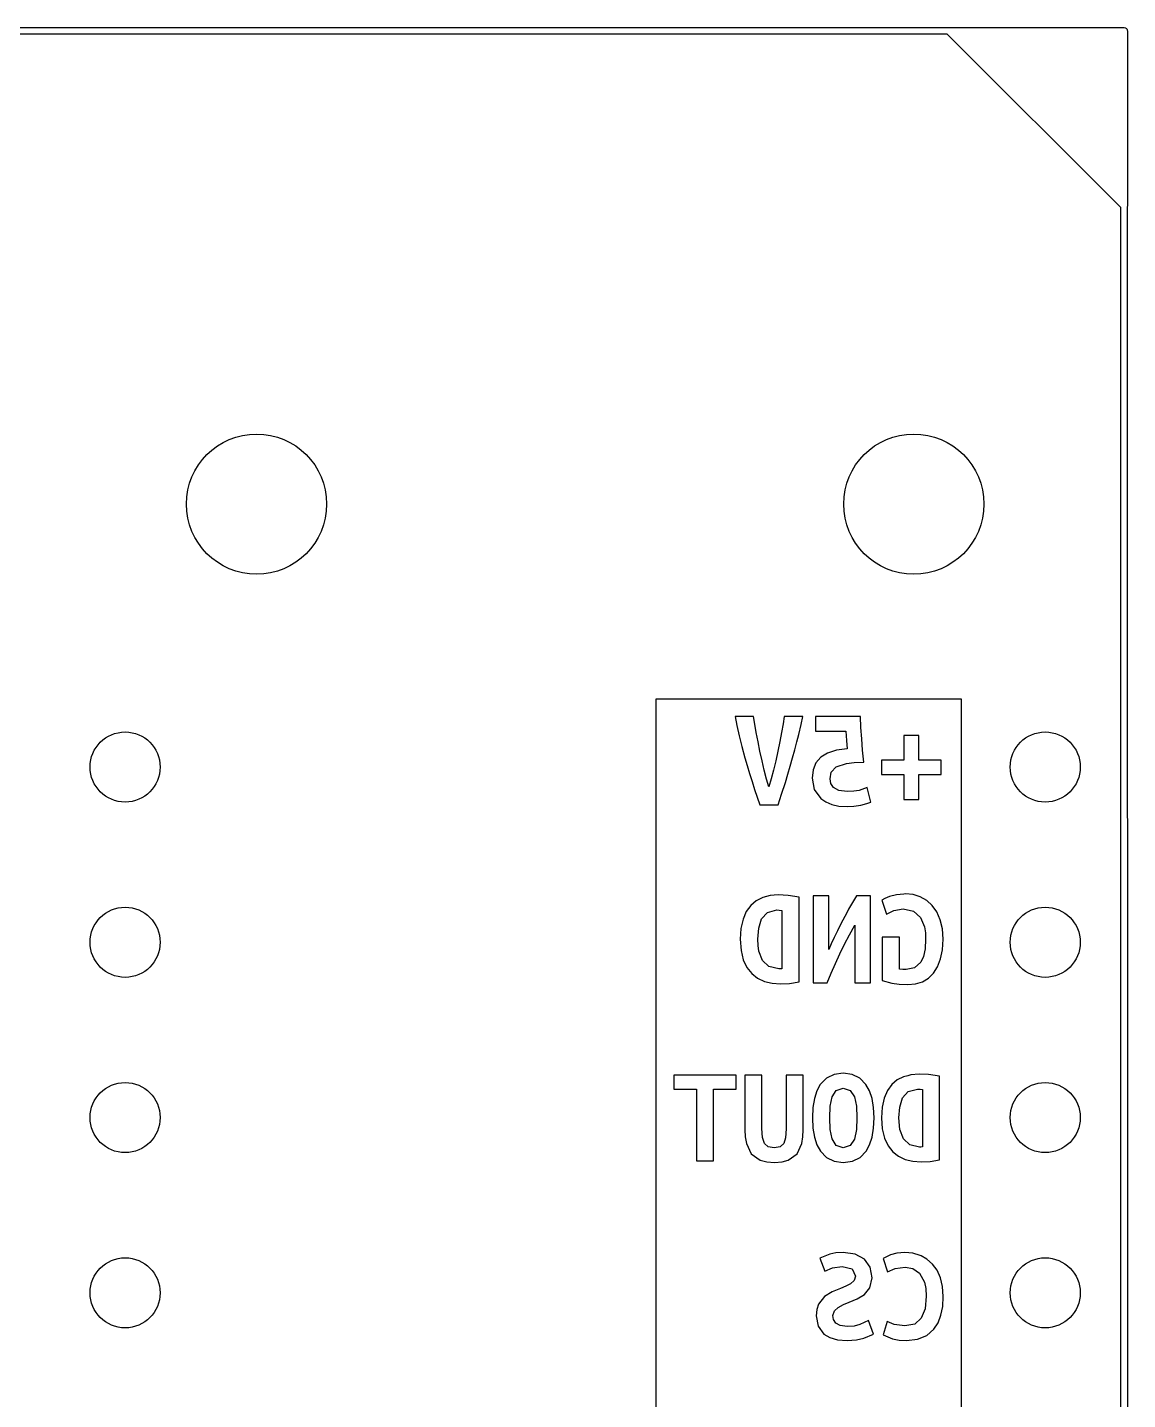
# Model space of a CAD drawing. Extents: x 49 to 111, y -108.5 to -46.5.
# Drawn here: x 79.86 to 95.81, y -96.8 to -76.91 of the extents above; entities that cross this region are included whole.
import ezdxf

# ---------------------------------------------------------------- set-up
doc = ezdxf.new("R2010")
doc.units = 0
doc.layers.add('BLACK', color=7, linetype='CONTINUOUS')

msp = doc.modelspace()

# ---------------------------------------------------------------- linework, layer by layer
at = {"layer": 'BLACK', "linetype": 'CONTINUOUS'}
for p, q in [((64.242866, -76.915806), (93.217259, -76.912306)), ((93.217259, -76.912306), (93.218, -76.912)), ((93.218, -76.912), (95.758, -76.912)), ((95.758, -76.912), (95.777134, -76.915806)), ((95.777134, -76.915806), (95.784167, -76.922839)), ((95.784167, -76.922839), (95.793355, -76.926645)), ((95.793355, -76.926645), (95.79716, -76.935832)), ((95.79716, -76.935832), (95.804194, -76.942866)), ((95.804194, -76.942866), (95.804195, -76.952814)), ((95.804195, -76.952814), (95.808, -76.962)), ((93.193795, -77.008505), (64.308202, -77.011994)), ((95.708309, -79.523019), (93.193795, -77.008505)), ((95.808, -76.962), (95.808, -79.502)), ((95.711797, -108.408005), (95.708309, -79.523019)), ((95.808, -79.502), (95.804504, -79.510439)), ((95.804504, -79.510439), (95.808, -108.458)), ((88.97572, -98.778729), (88.97572, -86.641271)), ((88.97572, -86.641271), (89.233688, -86.641271)), ((89.233688, -86.641271), (93.138312, -86.641271)), ((93.138312, -86.641271), (93.39628, -86.641271)), ((93.39628, -86.641271), (93.39628, -98.778729)), ((90.386243, -86.899239), (90.120019, -86.899239)), ((90.120019, -86.899239), (90.147622, -87.030287)), ((90.147622, -87.030287), (90.1809, -87.175782)), ((90.404816, -87.006554), (90.386243, -86.899239)), ((90.427518, -87.130379), (90.404816, -87.006554)), ((90.816535, -87.006296), (90.794865, -87.129347)), ((90.832013, -86.899239), (90.816535, -87.006296)), ((91.1003, -86.899239), (90.832013, -86.899239)), ((91.042515, -87.159272), (91.076567, -87.014809)), ((91.076567, -87.014809), (91.1003, -86.899239)), ((91.936119, -86.899239), (91.283974, -86.899239)), ((91.283974, -86.899239), (91.283974, -87.109742)), ((91.943858, -87.056858), (91.936119, -86.899239)), ((91.954693, -87.220152), (91.943858, -87.056858)), ((90.1809, -87.175782), (90.219595, -87.332369)), ((90.453315, -87.264265), (90.427518, -87.130379)), ((90.481175, -87.401762), (90.453315, -87.264265)), ((90.76881, -87.262459), (90.740176, -87.399699)), ((90.794865, -87.129347), (90.76881, -87.262459)), ((90.985647, -87.379864), (91.015228, -87.267389)), ((91.015228, -87.267389), (91.042515, -87.159272)), ((91.283974, -87.109742), (91.723553, -87.109742)), ((91.723553, -87.109742), (91.733871, -87.248013)), ((91.733871, -87.248013), (91.74419, -87.365647)), ((91.969139, -87.38809), (91.954693, -87.220152)), ((92.78432, -87.171654), (92.565563, -87.171654)), ((92.565563, -87.171654), (92.565563, -87.530747)), ((92.78432, -87.530747), (92.78432, -87.171654)), ((90.219595, -87.332369), (90.26345, -87.496695)), ((90.5111, -87.540034), (90.481175, -87.401762)), ((90.740176, -87.399699), (90.70922, -87.53797)), ((90.953774, -87.496695), (90.985647, -87.379864)), ((91.362396, -87.489472), (91.292458, -87.570646)), ((91.460768, -87.428018), (91.362396, -87.489472)), ((91.588033, -87.386743), (91.460768, -87.428018)), ((91.74419, -87.365647), (91.588033, -87.386743)), ((91.987713, -87.559639), (91.969139, -87.38809)), ((90.26345, -87.496695), (90.295438, -87.609513)), ((90.295438, -87.609513), (90.32949, -87.723707)), ((90.543088, -87.676241), (90.5111, -87.540034)), ((90.576108, -87.803936), (90.543088, -87.676241)), ((90.6762, -87.674177), (90.642406, -87.802388)), ((90.70922, -87.53797), (90.6762, -87.674177)), ((90.884982, -87.735173), (90.920066, -87.615819)), ((90.920066, -87.615819), (90.953774, -87.496695)), ((91.250495, -87.671082), (91.236508, -87.790779)), ((91.292458, -87.570646), (91.250495, -87.671082)), ((91.514082, -87.70307), (91.58425, -87.626711)), ((91.58425, -87.626711), (91.733871, -87.577181)), ((91.733871, -87.577181), (91.84583, -87.564025)), ((91.84583, -87.564025), (91.987713, -87.559639)), ((92.565563, -87.530747), (92.241554, -87.530747)), ((92.241554, -87.530747), (92.241554, -87.739186)), ((93.108329, -87.530747), (92.78432, -87.530747)), ((93.108329, -87.739186), (93.108329, -87.530747)), ((90.32949, -87.723707), (90.365605, -87.839277)), ((90.365605, -87.839277), (90.403211, -87.954274)), ((90.609128, -87.916668), (90.576108, -87.803936)), ((90.642406, -87.802388), (90.609128, -87.916668)), ((90.794349, -88.025015), (90.848523, -87.854756)), ((90.848523, -87.854756), (90.884982, -87.735173)), ((91.236508, -87.790779), (91.267464, -87.954847)), ((91.49654, -87.801098), (91.514082, -87.70307)), ((91.506859, -87.869202), (91.49654, -87.801098)), ((91.545038, -87.928019), (91.506859, -87.869202)), ((92.241554, -87.739186), (92.565563, -87.739186)), ((92.565563, -87.739186), (92.565563, -88.098278)), ((92.78432, -88.098278), (92.78432, -87.739186)), ((92.78432, -87.739186), (93.108329, -87.739186)), ((90.403211, -87.954274), (90.441735, -88.066749)), ((90.441735, -88.066749), (90.481175, -88.176701)), ((90.743271, -88.176701), (90.794349, -88.025015)), ((91.267464, -87.954847), (91.362396, -88.085896)), ((91.362396, -88.085896), (91.434112, -88.135426)), ((91.621397, -87.970326), (91.545038, -87.928019)), ((91.74419, -87.986836), (91.621397, -87.970326)), ((91.84067, -87.982192), (91.74419, -87.986836)), ((91.919609, -87.968262), (91.84067, -87.982192)), ((92.035179, -87.926987), (91.919609, -87.968262)), ((92.086773, -88.137489), (92.035179, -87.926987)), ((90.481175, -88.176701), (90.743271, -88.176701)), ((91.434112, -88.135426), (91.521305, -88.172573)), ((91.521305, -88.172573), (91.623977, -88.19579)), ((91.623977, -88.19579), (91.742126, -88.203529)), ((91.742126, -88.203529), (91.84325, -88.197338)), ((91.84325, -88.197338), (91.94231, -88.18186)), ((91.94231, -88.18186), (92.027956, -88.160191)), ((92.027956, -88.160191), (92.086773, -88.137489)), ((92.565563, -88.098278), (92.78432, -88.098278)), ((92.459925, -89.480523), (92.359279, -89.505939)), ((92.565563, -89.471515), (92.459925, -89.480523)), ((92.59107, -89.46934), (92.565563, -89.471515)), ((92.701374, -89.47976), (92.59107, -89.46934)), ((92.804561, -89.511022), (92.701374, -89.47976)), ((90.34636, -89.63505), (90.283075, -89.724005)), ((90.425403, -89.56719), (90.34636, -89.63505)), ((90.520203, -89.520171), (90.425403, -89.56719)), ((90.62822, -89.492722), (90.520203, -89.520171)), ((90.743271, -89.483853), (90.62822, -89.492722)), ((90.746911, -89.483573), (90.743271, -89.483853)), ((90.887205, -89.489673), (90.746911, -89.483573)), ((91.047832, -89.514072), (90.887205, -89.489673)), ((91.047832, -90.742155), (91.047832, -89.514072)), ((91.476848, -89.497806), (91.251157, -89.497806)), ((91.251157, -89.497806), (91.251157, -90.756388)), ((91.476848, -90.272474), (91.476848, -89.497806)), ((91.822501, -89.591081), (91.76557, -89.691981)), ((91.879432, -89.497806), (91.822501, -89.591081)), ((92.080724, -89.497806), (91.879432, -89.497806)), ((92.080724, -90.756388), (92.080724, -89.497806)), ((92.289132, -89.536437), (92.24745, -89.560836)), ((92.24745, -89.560836), (92.312514, -89.760095)), ((92.359279, -89.505939), (92.289132, -89.536437)), ((92.897582, -89.563124), (92.804561, -89.511022)), ((92.977387, -89.636067), (92.897582, -89.563124)), ((93.04296, -89.729342), (92.977387, -89.636067)), ((90.235548, -89.834309), (90.205812, -89.967741)), ((90.283075, -89.724005), (90.235548, -89.834309)), ((90.462256, -89.967487), (90.504954, -89.831259)), ((90.504954, -89.831259), (90.588317, -89.736713)), ((90.588317, -89.736713), (90.724545, -89.701131)), ((90.724545, -89.701131), (90.761144, -89.702147)), ((90.761144, -89.702147), (90.797742, -89.70723)), ((90.797742, -89.70723), (90.797742, -90.553063)), ((91.709401, -89.796439), (91.654758, -89.900389)), ((91.742126, -89.735579), (91.709401, -89.796439)), ((91.76557, -89.691981), (91.742126, -89.735579)), ((92.312514, -89.760095), (92.42231, -89.709264)), ((92.42231, -89.709264), (92.556504, -89.686898)), ((92.556504, -89.686898), (92.706965, -89.71943)), ((92.706965, -89.71943), (92.807611, -89.80991)), ((92.807611, -89.80991), (92.864542, -89.948171)), ((93.093283, -89.842442), (93.04296, -89.729342)), ((93.125307, -89.974857), (93.093283, -89.842442)), ((90.205812, -89.967741), (90.1959, -90.12608)), ((90.450056, -90.12608), (90.462256, -89.967487)), ((91.60291, -90.00256), (91.555128, -90.101681)), ((91.654758, -89.900389), (91.60291, -90.00256)), ((91.707283, -90.199503), (91.779464, -90.060225)), ((91.779464, -90.060225), (91.855033, -89.920722)), ((91.855033, -89.920722), (91.855033, -90.756388)), ((92.864542, -89.948171), (92.877504, -90.032805)), ((92.877504, -90.032805), (92.881825, -90.12608)), ((93.135981, -90.12608), (93.125307, -89.974857)), ((90.1959, -90.12608), (90.206829, -90.287978)), ((90.453869, -90.215797), (90.450056, -90.12608)), ((90.465306, -90.29789), (90.453869, -90.215797)), ((91.512684, -90.193177), (91.476848, -90.272474)), ((91.555128, -90.101681), (91.512684, -90.193177)), ((91.638492, -90.338555), (91.707283, -90.199503)), ((92.50364, -90.097615), (92.25355, -90.097615)), ((92.25355, -90.097615), (92.25355, -90.725889)), ((92.50364, -90.557129), (92.50364, -90.097615)), ((92.873918, -90.263325), (92.850196, -90.374137)), ((92.881825, -90.12608), (92.873918, -90.263325)), ((93.126831, -90.278828), (93.135981, -90.12608)), ((90.206829, -90.287978), (90.239615, -90.423951)), ((90.239615, -90.423951), (90.291717, -90.535526)), ((90.516137, -90.433101), (90.465306, -90.29789)), ((90.609666, -90.522564), (90.516137, -90.433101)), ((91.573089, -90.477607), (91.638492, -90.338555)), ((92.810661, -90.458517), (92.722723, -90.538576)), ((92.850196, -90.374137), (92.810661, -90.458517)), ((93.055159, -90.524597), (93.099383, -90.411752)), ((93.099383, -90.411752), (93.126831, -90.278828)), ((90.291717, -90.535526), (90.360593, -90.624227)), ((90.360593, -90.624227), (90.445227, -90.69107)), ((90.753011, -90.555096), (90.609666, -90.522564)), ((90.775376, -90.555096), (90.753011, -90.555096)), ((90.797742, -90.553063), (90.775376, -90.555096)), ((91.452449, -90.756388), (91.511074, -90.616884)), ((91.511074, -90.616884), (91.573089, -90.477607)), ((92.552438, -90.563229), (92.50364, -90.557129)), ((92.601236, -90.565262), (92.552438, -90.563229)), ((92.722723, -90.538576), (92.601236, -90.565262)), ((92.921727, -90.689291), (92.995687, -90.61711)), ((92.995687, -90.61711), (93.055159, -90.524597)), ((90.445227, -90.69107), (90.544602, -90.737072)), ((90.544602, -90.737072), (90.656685, -90.763759)), ((90.656685, -90.763759), (90.779443, -90.772654)), ((90.779443, -90.772654), (90.910588, -90.765538)), ((90.910588, -90.765538), (91.047832, -90.742155)), ((91.251157, -90.756388), (91.452449, -90.756388)), ((91.855033, -90.756388), (92.080724, -90.756388)), ((92.25355, -90.725889), (92.392828, -90.762488)), ((92.392828, -90.762488), (92.497286, -90.777737)), ((92.497286, -90.777737), (92.621569, -90.78282)), ((92.621569, -90.78282), (92.733652, -90.7724)), ((92.733652, -90.7724), (92.834043, -90.741139)), ((92.834043, -90.741139), (92.921727, -90.689291)), ((90.135327, -92.095822), (89.233688, -92.095822)), ((89.233688, -92.095822), (89.233688, -92.300193)), ((90.135327, -92.300193), (90.135327, -92.095822)), ((90.510008, -92.095822), (90.26356, -92.095822)), ((90.26356, -92.095822), (90.26356, -92.88726)), ((90.510008, -92.869227), (90.510008, -92.095822)), ((91.109096, -92.095822), (90.860645, -92.095822)), ((90.860645, -92.095822), (90.860645, -92.871231)), ((91.109096, -92.88726), (91.109096, -92.095822)), ((91.355544, -92.231068), (91.305578, -92.322546)), ((91.443259, -92.140347), (91.355544, -92.231068)), ((91.452449, -92.135835), (91.443259, -92.140347)), ((91.554127, -92.085915), (91.452449, -92.135835)), ((91.688148, -92.067771), (91.554127, -92.085915)), ((91.818162, -92.085915), (91.688148, -92.067771)), ((91.927695, -92.140347), (91.818162, -92.085915)), ((92.016745, -92.231068), (91.927695, -92.140347)), ((92.068464, -92.322546), (92.016745, -92.231068)), ((92.391426, -92.231068), (92.329063, -92.318727)), ((92.469318, -92.164196), (92.391426, -92.231068)), ((92.562737, -92.117862), (92.469318, -92.164196)), ((92.621569, -92.102912), (92.562737, -92.117862)), ((92.669181, -92.090813), (92.621569, -92.102912)), ((92.786143, -92.081796), (92.669181, -92.090813)), ((92.924395, -92.087807), (92.786143, -92.081796)), ((93.082682, -92.111851), (92.924395, -92.087807)), ((93.082682, -93.32205), (93.082682, -92.111851)), ((89.233688, -92.300193), (89.560282, -92.300193)), ((89.560282, -92.300193), (89.560282, -93.336076)), ((89.808733, -93.336076), (89.808733, -92.300193)), ((89.808733, -92.300193), (90.135327, -92.300193)), ((91.269888, -92.433686), (91.248474, -92.564486)), ((91.305578, -92.322546), (91.269888, -92.433686)), ((91.498804, -92.545639), (91.526855, -92.40839)), ((91.526855, -92.40839), (91.585963, -92.316222)), ((91.585963, -92.316222), (91.688148, -92.282161)), ((91.688148, -92.282161), (91.790334, -92.316222)), ((91.790334, -92.316222), (91.849441, -92.409392)), ((91.849441, -92.409392), (91.877492, -92.546641)), ((92.105406, -92.433686), (92.068464, -92.322546)), ((92.127572, -92.564486), (92.105406, -92.433686)), ((92.282228, -92.427424), (92.252925, -92.558913)), ((92.329063, -92.318727), (92.282228, -92.427424)), ((92.505634, -92.558663), (92.54771, -92.424419)), ((92.54771, -92.424419), (92.629859, -92.33125)), ((92.629859, -92.33125), (92.764103, -92.296186)), ((92.764103, -92.296186), (92.800169, -92.297188)), ((92.800169, -92.297188), (92.836234, -92.302197)), ((92.836234, -92.302197), (92.836234, -93.135711)), ((91.248474, -92.564486), (91.241336, -92.714947)), ((91.491791, -92.714947), (91.498804, -92.545639)), ((91.877492, -92.546641), (91.884505, -92.714947)), ((92.13496, -92.714947), (92.127572, -92.564486)), ((92.252925, -92.558913), (92.243157, -92.714947)), ((92.493612, -92.714947), (92.505634, -92.558663)), ((91.241336, -92.714947), (91.2486, -92.865408)), ((91.498804, -92.883253), (91.491791, -92.714947)), ((91.884505, -92.714947), (91.877492, -92.884255)), ((92.12776, -92.865408), (92.13496, -92.714947)), ((92.243157, -92.714947), (92.253926, -92.874487)), ((92.508639, -92.884255), (92.493612, -92.714947)), ((90.26356, -92.88726), (90.268569, -92.990448)), ((90.268569, -92.990448), (90.283596, -93.083617)), ((90.518022, -93.000466), (90.510008, -92.869227)), ((90.546073, -93.086622), (90.518022, -93.000466)), ((90.85263, -93.002469), (90.825581, -93.087624)), ((90.860645, -92.871231), (90.85263, -93.002469)), ((91.08906, -93.083617), (91.104087, -92.990448)), ((91.104087, -92.990448), (91.109096, -92.88726)), ((91.2486, -92.865408), (91.270389, -92.996208)), ((91.270389, -92.996208), (91.306705, -93.107347)), ((91.526855, -93.020502), (91.498804, -92.883253)), ((91.586964, -93.113671), (91.526855, -93.020502)), ((91.849441, -93.021504), (91.790334, -93.113671)), ((91.877492, -92.884255), (91.849441, -93.021504)), ((92.070155, -93.107347), (92.106158, -92.996208)), ((92.106158, -92.996208), (92.12776, -92.865408)), ((92.253926, -92.874487), (92.286235, -93.00848)), ((92.286235, -93.00848), (92.337578, -93.11843)), ((92.55873, -93.017497), (92.508639, -92.884255)), ((92.650898, -93.105657), (92.55873, -93.017497)), ((90.283596, -93.083617), (90.353724, -93.23389)), ((90.353724, -93.23389), (90.485964, -93.329063)), ((90.600171, -93.133708), (90.546073, -93.086622)), ((90.686328, -93.147733), (90.600171, -93.133708)), ((90.772484, -93.133708), (90.686328, -93.147733)), ((90.779443, -93.127668), (90.772484, -93.133708)), ((90.825581, -93.087624), (90.779443, -93.127668)), ((90.891701, -93.329063), (91.020936, -93.23389)), ((91.020936, -93.23389), (91.08906, -93.083617)), ((91.306705, -93.107347), (91.357548, -93.198826)), ((91.357548, -93.198826), (91.445708, -93.289547)), ((91.688148, -93.147733), (91.586964, -93.113671)), ((91.790334, -93.113671), (91.688148, -93.147733)), ((91.931479, -93.289547), (92.019751, -93.198826)), ((92.019751, -93.198826), (92.070155, -93.107347)), ((92.337578, -93.11843), (92.405452, -93.205839)), ((92.405452, -93.205839), (92.488853, -93.271709)), ((92.792154, -93.137715), (92.650898, -93.105657)), ((92.814194, -93.137715), (92.792154, -93.137715)), ((92.836234, -93.135711), (92.814194, -93.137715)), ((89.560282, -93.336076), (89.808733, -93.336076)), ((90.485964, -93.329063), (90.578131, -93.353858)), ((90.578131, -93.353858), (90.690335, -93.362123)), ((90.690335, -93.362123), (90.800786, -93.353858)), ((90.800786, -93.353858), (90.891701, -93.329063)), ((91.445708, -93.289547), (91.55524, -93.343979)), ((91.55524, -93.343979), (91.686145, -93.362123)), ((91.686145, -93.362123), (91.820277, -93.343979)), ((91.820277, -93.343979), (91.931479, -93.289547)), ((92.488853, -93.271709), (92.586781, -93.317041)), ((92.586781, -93.317041), (92.697232, -93.343339)), ((92.697232, -93.343339), (92.818202, -93.352105)), ((92.818202, -93.352105), (92.947437, -93.345092)), ((92.947437, -93.345092), (93.082682, -93.32205)), ((91.491494, -94.691337), (91.35029, -94.748609)), ((91.35029, -94.748609), (91.421386, -94.936222)), ((91.582586, -94.672082), (91.491494, -94.691337)), ((91.686145, -94.665776), (91.582586, -94.672082)), ((91.687995, -94.665664), (91.686145, -94.665776)), ((91.862525, -94.689856), (91.687995, -94.665664)), ((91.995089, -94.762433), (91.862525, -94.689856)), ((92.078774, -94.877963), (91.995089, -94.762433)), ((92.30712, -94.730835), (92.266635, -94.754533)), ((92.266635, -94.754533), (92.329831, -94.948072)), ((92.373278, -94.701212), (92.30712, -94.730835)), ((92.46511, -94.676526), (92.373278, -94.701212)), ((92.582616, -94.665664), (92.46511, -94.676526)), ((92.698393, -94.676279), (92.582616, -94.665664)), ((92.80479, -94.708124), (92.698393, -94.676279)), ((92.818202, -94.715528), (92.80479, -94.708124)), ((92.899584, -94.760458), (92.818202, -94.715528)), ((92.980554, -94.832541), (92.899584, -94.760458)), ((93.046466, -94.923633), (92.980554, -94.832541)), ((91.421386, -94.936222), (91.530992, -94.888825)), ((91.530992, -94.888825), (91.670221, -94.869076)), ((91.670221, -94.869076), (91.815375, -94.904131)), ((91.815375, -94.904131), (91.863759, -95.009293)), ((91.863759, -95.009293), (91.84401, -95.071502)), ((92.075071, -95.17617), (92.10667, -95.031017)), ((92.10667, -95.031017), (92.078774, -94.877963)), ((92.329831, -94.948072), (92.439437, -94.897712)), ((92.439437, -94.897712), (92.586565, -94.876976)), ((92.586565, -94.876976), (92.698146, -94.897712)), ((92.698146, -94.897712), (92.794915, -94.966833)), ((92.794915, -94.966833), (92.864036, -95.096188)), ((93.096085, -95.032992), (93.046466, -94.923633)), ((93.127189, -95.159878), (93.096085, -95.032992)), ((91.529017, -95.233442), (91.414474, -95.304538)), ((91.648497, -95.185057), (91.529017, -95.233442)), ((91.72453, -95.155434), (91.648497, -95.185057)), ((91.793651, -95.118899), (91.72453, -95.155434)), ((91.84401, -95.071502), (91.793651, -95.118899)), ((91.995089, -95.273927), (92.075071, -95.17617)), ((92.864036, -95.096188), (92.884032, -95.187032)), ((92.884032, -95.187032), (92.890697, -95.297625)), ((93.137557, -95.30355), (93.127189, -95.159878)), ((91.328567, -95.415131), (91.303387, -95.489929)), ((91.414474, -95.304538), (91.328567, -95.415131)), ((91.614924, -95.460553), (91.68997, -95.419081)), ((91.68997, -95.419081), (91.772915, -95.38452)), ((91.772915, -95.38452), (91.887458, -95.339098)), ((91.887458, -95.339098), (91.995089, -95.273927)), ((92.890697, -95.297625), (92.872676, -95.482524)), ((93.12904, -95.44784), (93.137557, -95.30355)), ((91.303387, -95.489929), (91.294994, -95.582008)), ((91.294994, -95.582008), (91.322889, -95.734321)), ((91.537904, -95.580033), (91.559628, -95.512887)), ((91.546791, -95.638292), (91.537904, -95.580033)), ((91.579376, -95.689639), (91.546791, -95.638292)), ((91.559628, -95.512887), (91.614924, -95.460553)), ((92.818614, -95.618544), (92.723573, -95.702229)), ((92.872676, -95.482524), (92.818614, -95.618544)), ((93.060907, -95.683838), (93.10349, -95.574602)), ((93.10349, -95.574602), (93.12904, -95.44784)), ((91.322889, -95.734321), (91.406574, -95.84763)), ((91.64356, -95.725187), (91.579376, -95.689639)), ((91.745266, -95.738024), (91.64356, -95.725187)), ((91.843764, -95.731112), (91.745266, -95.738024)), ((91.925968, -95.710375), (91.843764, -95.731112)), ((92.053348, -95.651129), (91.925968, -95.710375)), ((92.124443, -95.848617), (92.053348, -95.651129)), ((92.325881, -95.664953), (92.26466, -95.856517)), ((92.425613, -95.708401), (92.325881, -95.664953)), ((92.582616, -95.730124), (92.425613, -95.708401)), ((92.723573, -95.702229), (92.582616, -95.730124)), ((92.896841, -95.867708), (93.00129, -95.775547)), ((93.00129, -95.775547), (93.060907, -95.683838)), ((91.406574, -95.84763), (91.493798, -95.899745)), ((91.493798, -95.899745), (91.606696, -95.931014)), ((91.606696, -95.931014), (91.745266, -95.941436)), ((91.745266, -95.941436), (91.882027, -95.93329)), ((91.882027, -95.93329), (91.988177, -95.908851)), ((91.988177, -95.908851), (92.124443, -95.848617)), ((92.26466, -95.856517), (92.403889, -95.914776)), ((92.403889, -95.914776), (92.498436, -95.934771)), ((92.498436, -95.934771), (92.606314, -95.941436)), ((92.606314, -95.941436), (92.765182, -95.923004)), ((92.765182, -95.923004), (92.896841, -95.867708))]:
    msp.add_line(p, q, dxfattribs=at)
at = {"layer": 'BLACK'}
for centre, radius in [((83.185, -83.82), 1.016), ((92.71, -83.82), 1.016), ((81.28, -87.63), 0.508), ((94.615, -87.63), 0.508), ((81.28, -90.17), 0.508), ((94.615, -90.17), 0.508), ((81.28, -92.71), 0.508), ((94.615, -92.71), 0.508), ((81.28, -95.25), 0.508), ((94.615, -95.25), 0.508)]:
    msp.add_circle(centre, radius, dxfattribs=at)

doc.saveas('drawing.dxf')
